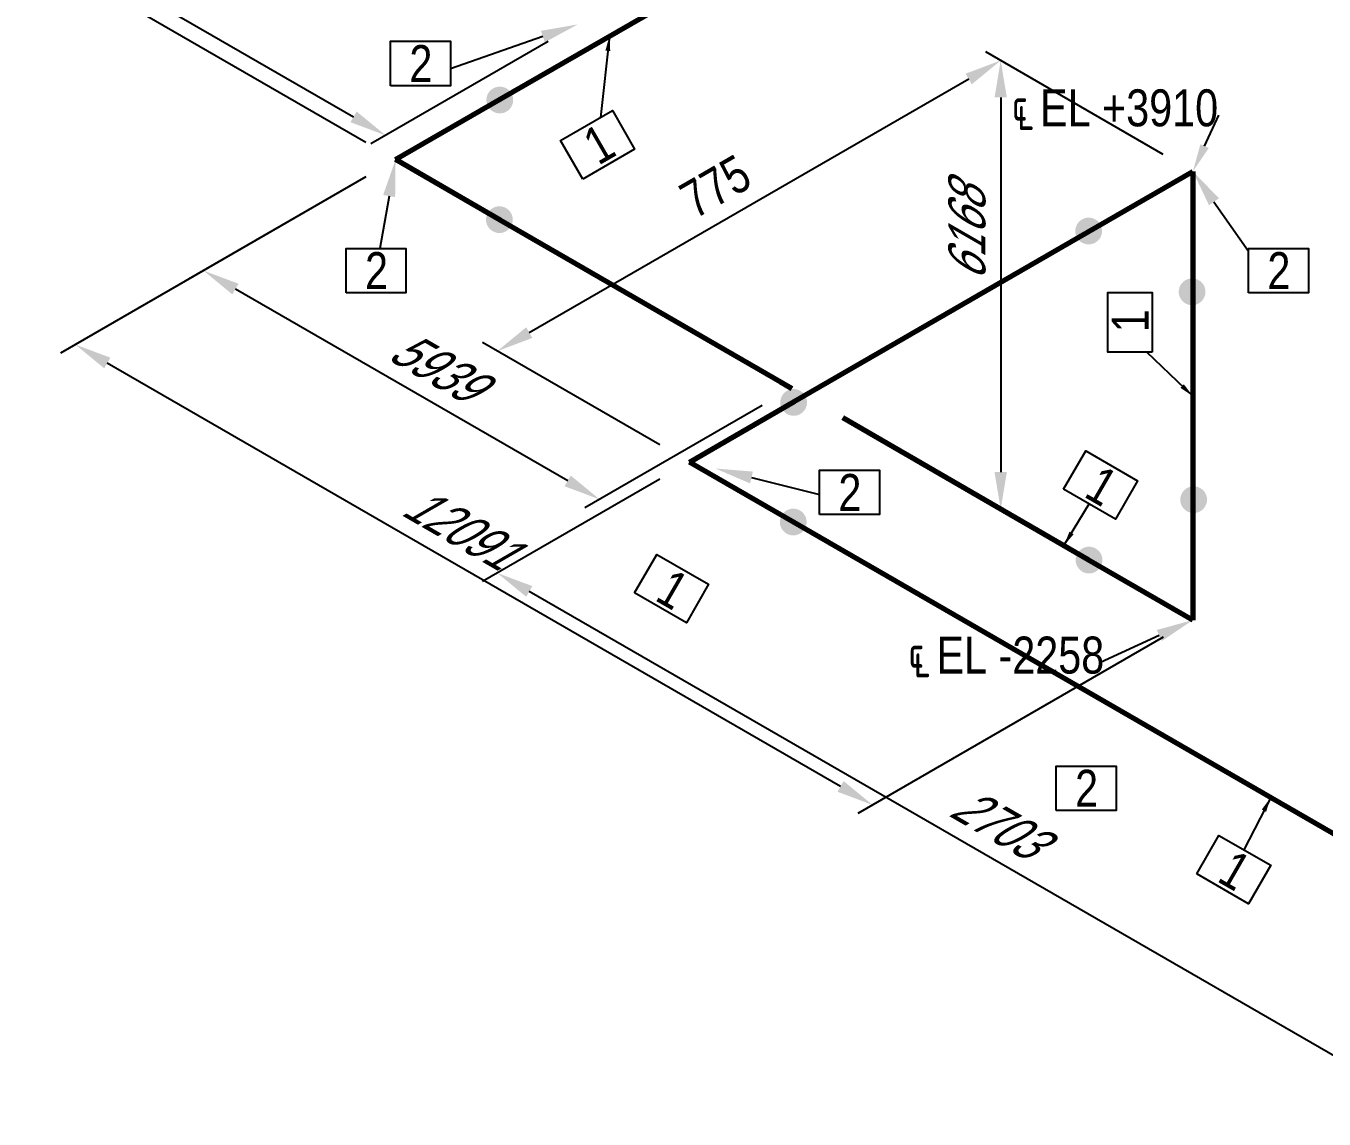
# Model space of a CAD drawing. Header units: millimetres. Extents: x 0 to 594, y 0 to 420.
# Drawn here: x 118.6 to 206.3, y 206 to 279.9 of the extents above; entities that cross this region are included whole.
import ezdxf
from ezdxf import colors
from ezdxf.entities.mleader import LeaderData, LeaderLine
from ezdxf.enums import TextEntityAlignment as Align
from ezdxf.math import Vec2, Vec3

# ---------------------------------------------------------------- set-up
doc = ezdxf.new("R2010")
doc.units = ezdxf.units.MM
doc.header["$LTSCALE"] = 0.25
for name, color, linetype in [('용접', 1, 'Continuous'), ('주석', 7, 'Continuous'), ('치수', 1, 'Continuous')]:
    doc.layers.add(name, color=color, linetype=linetype)
doc.layers.add('파이프', color=3, linetype='Continuous', lineweight=70)
doc.styles.add('AdskIsoAnnotation', font='arial.ttf', dxfattribs={"width": 0.8, "height": 1})
doc.styles.add('AdskIsoMetric', font='arial.ttf', dxfattribs={"width": 0.8, "height": 2.5})
doc.styles.add('AdskIsoMetric-30', font='arial.ttf', dxfattribs={"width": 0.8, "height": 2.5})
doc.styles.add('AdskIsoMetric30', font='arial.ttf', dxfattribs={"width": 0.8, "oblique": 29.99999998026783, "height": 2.5})
doc.styles.get("Standard").update_dxf_attribs({"font": 'arial.ttf'})
doc.dimstyles.new('AdskIsoMetric', dxfattribs={"dimtxt": 2.5, "dimasz": 2.5, "dimexe": 1, "dimexo": 2, "dimgap": 0.8, "dimtad": 1, "dimdec": 0, "dimrnd": 1, "dimzin": 0, "dimdsep": 46, "dimtxsty": 'AdskIsoMetric', "dimcen": 0, "dimclrt": 7, "dimadec": 0, "dimazin": 0, "dimtfac": 1, "dimtdec": 0, "dimtmove": 1, "dimatfit": 3, "dimfxl": 0, "dimfrac": 2, "dimtolj": 1, "dimtzin": 0, "dimarcsym": 0})

# ---------------------------------------------------------------- blocks, each defined once
blk = doc.blocks.new('*D67')
at = {"layer": 'Defpoints', "color": 0}
for p in [(112.6036650742241, 304.9927187657329), (155.8768011186736, 280.0089619624933), (142.8864200593383, 272.5089619669425)]:
    blk.add_point(p, dxfattribs=at)
at = {"layer": '치수', "color": 0, "lineweight": -2}
for p, q in [((110.6036650746199, 303.8380182284955), (98.61328401508668, 296.9153685015635)), ((101.7783475230653, 296.2427187679571), (140.7213565511618, 273.7589619691677)), ((153.8768011190693, 278.8542614252559), (141.8864200595361, 271.9316116983239))]:
    blk.add_line(p, q, dxfattribs=at)
at = {"layer": '치수', "color": 0}
for points in [[(101.9866808567695, 296.6035626859866), (101.5700141893611, 295.8818748499277), (99.61328401488882, 297.4927187701822)], [(140.929689884866, 274.1198058871971), (140.5130232174576, 273.3981180511383), (142.8864200593383, 272.5089619669425)]]:
    blk.add_solid(points, dxfattribs=at)
at = {"layer": '치수', "color": 7, "insert": (122.6362697408447, 286.8172890025887), "char_height": 2.5, "attachment_point": 5, "rotation": 329.9999999411154, "style": 'AdskIsoMetric30'}
blk.add_mtext('\\A1;674', dxfattribs=at)
blk = doc.blocks.new('*D74')
at = {"layer": 'Defpoints', "color": 0}
for p in [(168.0069868462498, 309.9806731302679), (189.6576219365692, 297.4806731228345), (143.5601569140217, 270.8662893467778)]:
    blk.add_point(p, dxfattribs=at)
at = {"layer": '치수', "color": 0, "lineweight": -2}
for p, q in [((124.0745853344583, 284.6162893519684), (165.8419233354938, 308.7306731325107)), ((141.5601569136184, 272.0209898863054), (120.9095218235007, 283.943639623975))]:
    blk.add_line(p, q, dxfattribs=at)
at = {"layer": '치수', "color": 0}
for points in [[(165.6335900025343, 309.0915170509701), (166.0502566684534, 308.3698292140514), (168.0069868462498, 309.9806731302679)], [(123.8662520014988, 284.9771332704277), (124.2829186674179, 284.255445433509), (121.9095218237023, 283.3662893542112)]]:
    blk.add_solid(points, dxfattribs=at)
at = {"layer": '치수', "color": 7, "insert": (147.9712456867932, 301.0299298715936), "char_height": 2.5, "attachment_point": 5, "rotation": 29.999999940646745, "style": 'AdskIsoMetric-30'}
blk.add_mtext('\\A1;7062', dxfattribs=at)
blk = doc.blocks.new('*D75')
at = {"layer": 'Defpoints', "color": 0}
for p in [(143.5601569140217, 270.8662893467778), (130.5697878648951, 263.366282414197), (170.349768412554, 255.3927452825139)]:
    blk.add_point(p, dxfattribs=at)
at = {"layer": '치수', "color": 0, "lineweight": -2}
for p, q in [((141.5603710234709, 269.7117102900868), (129.5698949196197, 262.7889928858515)), ((155.1945537184727, 249.1431294888956), (132.7346214971216, 262.1158843396699)), ((168.3499825220032, 254.238166225823), (156.3594944054238, 247.3154418860231))]:
    blk.add_line(p, q, dxfattribs=at)
at = {"layer": '치수', "color": 0}
for points in [[(132.9430211762094, 262.476689945041), (132.5262218180337, 261.7550787342988), (130.5697878648951, 263.366282414197)], [(155.4029533975605, 249.5039350942667), (154.9861540393848, 248.7823238835245), (157.3593873506992, 247.8927314143685)]]:
    blk.add_solid(points, dxfattribs=at)
at = {"layer": '치수', "color": 7, "insert": (146.230886073379, 256.937957362371), "char_height": 2.5, "attachment_point": 5, "rotation": 329.9894648812561, "style": 'AdskIsoMetric30'}
blk.add_mtext('\\A1;5939', dxfattribs=at)
blk = doc.blocks.new('*D76')
at = {"layer": 'Defpoints', "color": 0}
for p in [(143.5601569140217, 270.8662893467778), (121.9095218151118, 258.3662893542233), (197.457516662722, 239.7354191271783)]:
    blk.add_point(p, dxfattribs=at)
at = {"layer": '치수', "color": 0, "lineweight": -2}
for p, q in [((141.5603691745729, 269.7117113580019), (120.9096279453875, 257.7890003598354)), ((173.6420479315856, 228.485817209151), (124.0743554473383, 257.1158912796963)), ((195.4577289232732, 238.5808411384024), (174.8069876940878, 226.658130140236))]:
    blk.add_line(p, q, dxfattribs=at)
at = {"layer": '치수', "color": 0}
for points in [[(124.2827551264262, 257.4766968850674), (123.8659557682505, 256.7550856743252), (121.9095218151118, 258.3662893542233)], [(173.8504476106735, 228.8466228145221), (173.4336482524978, 228.1250116037799), (175.8068815638121, 227.2354191346239)]]:
    blk.add_solid(points, dxfattribs=at)
at = {"layer": '치수', "color": 7, "insert": (147.8252947474046, 246.0149095431217), "char_height": 2.5, "attachment_point": 5, "rotation": 329.9894648812561, "style": 'AdskIsoMetric30'}
blk.add_mtext('\\A1;12091', dxfattribs=at)
blk = doc.blocks.new('*D77')
at = {"layer": 'Defpoints', "color": 0}
for p in [(197.457516693773, 270.0694446732203), (184.4671232229458, 247.2353975896962), (197.4575166627221, 239.7354191271784)]:
    blk.add_point(p, dxfattribs=at)
at = {"layer": '치수', "color": 0, "lineweight": -2}
for p, q in [((195.457516693773, 271.2241407949795), (183.4671232229458, 278.146771214545)), ((184.4671232229458, 275.0694231536654), (184.4671232229458, 249.7353975896962))]:
    blk.add_line(p, q, dxfattribs=at)
at = {"layer": '치수', "color": 0}
for points in [[(184.0504565562792, 275.0694231536654), (184.8837898896125, 275.0694231536654), (184.4671232229458, 277.5694231536654)], [(184.0504565562792, 249.7353975896962), (184.8837898896125, 249.7353975896962), (184.4671232229458, 247.2353975896962)]]:
    blk.add_solid(points, dxfattribs=at)
at = {"layer": '치수', "color": 7, "insert": (182.1999689083481, 265.7433475409536), "char_height": 2.5, "attachment_point": 5, "rotation": 90, "style": 'AdskIsoMetric30'}
blk.add_mtext('\\A1;6168', dxfattribs=at)
blk = doc.blocks.new('*D78')
at = {"layer": 'Defpoints', "color": 0}
for p in [(184.4671232229456, 277.5694231713952), (197.4575166937729, 270.0694446732202), (163.4239760795097, 250.4200957351848)]:
    blk.add_point(p, dxfattribs=at)
at = {"layer": '치수', "color": 0, "lineweight": -2}
for p, q in [((195.4575147823152, 271.2241419012855), (183.4671222672168, 278.1467717854279)), ((152.5986440493309, 259.1700778166414), (182.3020617822971, 276.3194195881136)), ((161.4239741680519, 251.57479296325), (149.4335816529534, 258.4974228473924))]:
    blk.add_line(p, q, dxfattribs=at)
at = {"layer": '치수', "color": 0}
for points in [[(182.0937278517501, 276.680263161555), (182.510395712844, 275.9585760146722), (184.4671232229456, 277.5694231713952)], [(152.3903101187839, 259.5309213900828), (152.8069779798778, 258.8092342432), (150.4335826086823, 257.9200742333597)]]:
    blk.add_solid(points, dxfattribs=at)
at = {"layer": '치수', "color": 7, "insert": (165.1891672107952, 269.0502398875449), "char_height": 2.5, "attachment_point": 5, "rotation": 30.000094827246276, "style": 'AdskIsoMetric-30'}
blk.add_mtext('\\A1;775', dxfattribs=at)
blk = doc.blocks.new('*D79')
at = {"layer": 'Defpoints', "color": 0}
for p in [(163.4239760795096, 250.4200957351847), (150.4336058674592, 242.9200769516165), (226.3765542346825, 214.0745291467249)]:
    blk.add_point(p, dxfattribs=at)
at = {"layer": '치수', "color": 0, "lineweight": -2}
for p, q in [((161.4239777493491, 249.2653923049934), (149.4336067023789, 242.3427252365209)), ((211.2211187059243, 207.8245072329084), (152.598671184167, 241.6700800818648)), ((224.376555904522, 212.9198257165337), (212.3861848575518, 205.9971586480611))]:
    blk.add_line(p, q, dxfattribs=at)
at = {"layer": '치수', "color": 0}
for points in [[(152.8070039957923, 242.0309243013161), (152.3903383725417, 241.3092358624135), (150.4336058674592, 242.9200769516165)], [(211.4294515175496, 208.1853514523597), (211.012785894299, 207.4636630134571), (213.3861840226321, 206.5745103631567)]]:
    blk.add_solid(points, dxfattribs=at)
at = {"layer": '치수', "color": 7, "insert": (184.1761925660843, 226.0557455682626), "char_height": 2.5, "attachment_point": 5, "rotation": 330.000082838189, "style": 'AdskIsoMetric30'}
blk.add_mtext('\\A1;2703', dxfattribs=at)
blk = doc.blocks.new('엘보우-10-Iso2DSkew90')
at = {"color": 0, "linetype": 'ByBlock', "lineweight": -2, "extrusion": (-1.086033319118681e-09, -0.8164965809389507, -0.5773502691737515)}
for p, q in [((7.071053967225237e-05, 4.082485617259423e-05), (7.071058534964404, 4.082488254270479)), ((7.071049327638098e-05, 4.082482938575304e-05), (7.071049327638098e-05, 4.082482938575304e-05)), ((7.071081728583068, -4.08247487596015), (7.071077161064431e-05, -4.082472238912411e-05))]:
    blk.add_line(p, q, dxfattribs=at)
blk = doc.blocks.new('엘보우-12-Iso2DSkew90')
at = {"color": 0, "linetype": 'ByBlock', "lineweight": -2, "extrusion": (-0.7071077088727762, 0.4082477553461377, -0.5773495113945567)}
for p, q in [((-7.07105853499102, -4.08248826063757), (-7.071053539951749e-05, -4.082485376742735e-05)), ((-2.692640489916631e-14, -8.164960038221046e-05), (-2.849650293512695e-09, -8.164965806093793)), ((-2.690203067907612e-14, -8.164960039941976e-05), (-2.690203067907612e-14, -8.164960039941976e-05))]:
    blk.add_line(p, q, dxfattribs=at)
blk = doc.blocks.new('엘보우-2-Iso2DSkew180')
at = {"color": 0, "linetype": 'ByBlock', "lineweight": -2, "extrusion": (0.7071067814659064, 0.4082482898204843, -0.5773502693024198)}
for p, q in [((8.357966763128388e-09, 8.164965809272696), (8.357969535650184e-14, 8.164968727781378e-05)), ((-7.071070336574547e-05, 4.082484371718073e-05), (-7.071067809071888, 4.082482912645027)), ((-7.071070335377352e-05, 4.082484371027095e-05), (-7.071070335377352e-05, 4.082484371027095e-05))]:
    blk.add_line(p, q, dxfattribs=at)
blk = doc.blocks.new('엘보우-13-Iso2DSkew90')
at = {"color": 0, "linetype": 'ByBlock', "lineweight": -2, "extrusion": (-1.119194060039263e-09, -0.8164965809305444, -0.5773502691856399)}
for p, q in [((7.071064808101013e-05, 4.082481160829086e-05), (7.071067814703241, 4.082482896510391)), ((7.071064808193104e-05, 4.082481160889228e-05), (7.071064808193104e-05, 4.082481160889228e-05)), ((7.071067809092626, -4.082482912673021), (7.071064802647407e-05, -4.082481176901061e-05))]:
    blk.add_line(p, q, dxfattribs=at)
blk = doc.blocks.new('Buttweld')
at = {"lineweight": -2}
blk.add_hatch(color=0, dxfattribs=at).paths.add_polyline_path([(0.04399514976077742, -0.002606086945810659), (0.04330731180660574, 0.005255936846196026), (0.04126469755226539, 0.01287907702365859), (0.03792937079826185, 0.02003170832977988), (0.03340267376025871, 0.0264965016817295), (0.02782214783713649, 0.03207702760485173), (0.02135735448518687, 0.03660372464285486), (0.01420472317906558, 0.03993905139685841), (0.006581583001603011, 0.04198166565119876), (-0.001280440790403681, 0.04266950360537045), (-0.009142464582410366, 0.04198166565119876), (-0.01676560475987293, 0.03993905139685841), (-0.02391823606599422, 0.03660372464285487), (-0.03038302941794385, 0.03207702760485173), (-0.03596355534106607, 0.02649650168172951), (-0.04049025237906921, 0.02003170832977988), (-0.04382557913307276, 0.0128790770236586), (-0.0458681933874131, 0.005255936846196026), (-0.04655603134158478, -0.002606086945810653), (-0.0458681933874131, -0.01046811073781733), (-0.04382557913307276, -0.01809125091527991), (-0.04049025237906921, -0.02524388222140119), (-0.03596355534106607, -0.03170867557335082), (-0.03038302941794385, -0.03728920149647304), (-0.02391823606599425, -0.04181589853447618), (-0.01676560475987292, -0.04515122528847974), (-0.009142464582410366, -0.04719383954282007), (-0.001280440790403688, -0.04788167749699176), (0.006581583001602991, -0.04719383954282008), (0.01420472317906554, -0.04515122528847974), (0.02135735448518687, -0.04181589853447618), (0.02782214783713648, -0.03728920149647305), (0.0334026737602587, -0.03170867557335083), (0.03792937079826184, -0.02524388222140123), (0.04126469755226539, -0.0180912509152799), (0.04330731180660574, -0.01046811073781735)], is_closed=False, flags=0)
blk = doc.blocks.new('AnnoRect')
at = {"color": 0, "linetype": 'ByBlock', "lineweight": -2}
blk.add_wipeout([(-0.8095147142857141, -0.5999939999999999), (-0.8095147142857141, 0.5999939999999997), (0.8095147142857136, 0.5999939999999997), (0.8095147142857136, -0.5999939999999997)], dxfattribs=at)
blk.add_lwpolyline([(-0.8095147142857141, -0.5999939999999999), (-0.8095147142857141, 0.5999940000000001), (0.8095147142857141, 0.5999940000000004), (0.8095147142857141, -0.5999939999999997)], close=True, dxfattribs=at)
at = {"color": 0, "linetype": 'ByBlock', "lineweight": -2, "style": 'AdskIsoAnnotation', "width": 0.8}
blk.add_attdef('XX', text='', height=1, dxfattribs=at).set_placement((0, 0), align=Align.MIDDLE_CENTER)

msp = doc.modelspace()

# ---------------------------------------------------------------- linework, layer by layer
at = {"layer": '파이프'}
for points in [[(150.631224728755, 274.9487722433055), (167.4428563916036, 284.6549722861477)], [(170.349768412554, 255.3927452825139), (150.6312247230952, 266.7838064341158)], [(170.4950346145197, 254.5025839894816), (190.3864581587555, 265.9869564189278)], [(197.4575166854149, 261.9044788638886), (197.4575166710799, 247.900384936452)], [(169.5769346267974, 255.8391979745696), (170.349768412554, 255.3927452825139)], [(190.3864488536753, 243.8179020398088), (173.7911832283085, 253.4046995509599)], [(219.3054725061278, 218.1570040226784), (170.4950578080615, 246.3376208592426)]]:
    msp.add_lwpolyline(points, dxfattribs=at)

# ---------------------------------------------------------------- block references
at = {"layer": '용접', "xscale": 20, "yscale": 20, "zscale": 20}
for p in [(150.6312247287551, 274.9487722433056), (170.4950346145197, 254.5025839894817)]:
    msp.add_blockref('Buttweld', p, dxfattribs=at)
for p, rotation in [((150.6312247230953, 266.7838064341159), 270), ((190.3864581587555, 265.9869564189279), 180.0000751611811), ((197.457516685415, 261.9044788638886), 270.0000000319552), ((197.45751667108, 247.9003849364521), 90.00000000000006), ((170.4950578080616, 246.3376208592427), 270.0001127869674), ((190.3864488536753, 243.8179020398088), 89.9999999786764)]:
    msp.add_blockref('Buttweld', p, dxfattribs=dict(at, rotation=rotation))
at = {"layer": '파이프'}
for name, p in [('엘보우-13-Iso2DSkew90', (143.5601569140217, 270.8662893467778)), ('엘보우-12-Iso2DSkew90', (197.4575166937729, 270.0694446732202)), ('엘보우-10-Iso2DSkew90', (163.4239760795096, 250.4200957351848)), ('엘보우-2-Iso2DSkew180', (197.457516662722, 239.7354191271783))]:
    msp.add_blockref(name, p, dxfattribs=at)

# ---------------------------------------------------------------- texts
at = {"layer": '주석', "char_height": 2.5, "attachment_point": 7, "style": 'AdskIsoAnnotation'}
for s, insert in [('{\\Q0;℄ EL +3910}', (185.2171262745165, 272.8665124278475)), ('{\\Q0;℄ EL -2258}', (178.2171262745164, 235.8665124278475))]:
    msp.add_mtext(s, dxfattribs=dict(at, insert=insert))

# ---------------------------------------------------------------- dimensions: what is measured, and where the dimension line sits
at = {"layer": '치수'}
for base, p1, p2, angle, text, override, picture, middle in [((168.0069868462498, 309.9806731302679), (143.5601569140217, 270.8662893467778), (189.6576219365693, 297.4806731228346), 29.99999994064674, '7062', {"dimtad": 0, "dimlfac": 132.6729344318358, "dimtxsty": 'AdskIsoMetric-30', "dimse1": 0, "dimse2": 1, "dimsd1": 0, "dimsd2": 0, "dimtmove": 1}, '*D74', (147.9712456867932, 301.0299298715936)), ((142.8864200593383, 272.5089619669425), (112.6036650742241, 304.9927187657329), (155.8768011186736, 280.0089619624933), 329.9999999411154, '674', {"dimtad": 0, "dimlfac": 13.48308836227364, "dimtxsty": 'AdskIsoMetric30', "dimse1": 0, "dimse2": 0, "dimsd1": 0, "dimsd2": 0, "dimtmove": 1}, '*D67', (122.6362697408447, 286.8172890025887)), ((184.4671232229456, 277.5694231713952), (163.4239760795096, 250.4200957351848), (197.4575166937729, 270.0694446732202), 30.00009482724628, '775', {"dimtad": 0, "dimlfac": 19.72421133299195, "dimtxsty": 'AdskIsoMetric-30', "dimse1": 0, "dimse2": 0, "dimsd1": 0, "dimsd2": 0, "dimtmove": 1}, '*D78', (165.1891672107952, 269.0502398875449)), ((184.4671232229458, 247.2353975896962), (197.4575166937729, 270.0694446732202), (197.457516662722, 239.7354191271783), 269.9999999413502, '6168', {"dimtad": 0, "dimlfac": 203.3440069020069, "dimtxsty": 'AdskIsoMetric30', "dimse1": 0, "dimse2": 1, "dimsd1": 0, "dimsd2": 0, "dimtmove": 1}, '*D77', (182.1999689083481, 265.7433475409536)), ((121.9095218151118, 258.3662893542233), (197.457516662722, 239.7354191271783), (143.5601569140217, 270.8662893467778), 149.9894648812561, '12091', {"dimtad": 0, "dimlfac": 194.2611665821252, "dimtxsty": 'AdskIsoMetric30', "dimse1": 0, "dimse2": 0, "dimsd1": 0, "dimsd2": 0, "dimtmove": 1}, '*D76', (147.8252947474046, 246.0149095431217)), ((130.5697878648951, 263.366282414197), (170.349768412554, 255.3927452825139), (143.5601569140217, 270.8662893467778), 149.9894648812561, '5939', {"dimtad": 0, "dimlfac": 191.9623270391862, "dimtxsty": 'AdskIsoMetric30', "dimse1": 0, "dimse2": 0, "dimsd1": 0, "dimsd2": 0, "dimtmove": 1}, '*D75', (146.230886073379, 256.937957362371)), ((150.4336058674592, 242.9200769516165), (226.3765542346825, 214.074529146725), (163.4239760795096, 250.4200957351848), 150.000082838189, '2703', {"dimtad": 0, "dimlfac": 37.18958712163187, "dimtxsty": 'AdskIsoMetric30', "dimse1": 0, "dimse2": 0, "dimsd1": 0, "dimsd2": 0, "dimtmove": 1}, '*D79', (184.1761925660843, 226.0557455682626))]:
    dim = msp.add_linear_dim(base=base, p1=p1, p2=p2, angle=angle, text=text, dimstyle='AdskIsoMetric', override=override, dxfattribs=at)
    dim.commit()
    dim.dimension.update_dxf_attribs({"geometry": picture, "text_midpoint": middle, "dimtype": 160})

# ---------------------------------------------------------------- leaders
at = {"layer": '주석'}
ml = msp.add_multileader_mtext('Standard', dxfattribs=at)
ml.set_content('')
ml.set_leader_properties()
ml.build(insert=Vec2(0, 0))
ml.multileader.update_dxf_attribs({"dogleg_length": 0, "arrow_head_size": 2.5})
ctx = ml.context
ctx.base_point, ctx.arrow_head_size, ctx.plane_origin = Vec3(147.2646998459452, 277.0127676829496), 2.5, Vec3(-7.782873725483569, -25.13348757215249)
notes = []
notes.append((ctx, [(0, (1, 1, 0), (147.2646998459452, 277.0127676829496), (-1, 0), 0, [(0, [(155.8768011186736, 280.0089619624933)], 0, [])])]))
ctx.mtext, ml.multileader.dxf.content_type = None, 0
ml = msp.add_multileader_mtext('Standard', dxfattribs=at)
ml.set_content('')
ml.set_leader_properties()
ml.build(insert=Vec2(0, 0))
ml.multileader.update_dxf_attribs({"dogleg_length": 0, "arrow_head_size": 0})
ctx = ml.context
ctx.base_point, ctx.arrow_head_size, ctx.plane_origin = Vec3(157.418378920414, 273.7147391828784), 0, Vec3(-7.782873725483569, -25.13348757215249)
notes.append((ctx, [(0, (1, 1, 0), (157.418378920414, 273.7147391828784), (-1, 0), 0, [(0, [(158.0170821554726, 279.2129990066157)], 0, [])])]))
ctx.mtext, ml.multileader.dxf.content_type = None, 0
ml = msp.add_multileader_mtext('Standard', dxfattribs=at)
ml.set_content('')
ml.set_leader_properties()
ml.build(insert=Vec2(0, 0))
ml.multileader.update_dxf_attribs({"dogleg_length": 0, "arrow_head_size": 1.883235183268296})
ctx = ml.context
ctx.base_point, ctx.arrow_head_size, ctx.plane_origin = Vec3(199.2171262745165, 273.8665124278475), 1.883235183268296, Vec3(-7.782873725483569, -25.13348757215249)
notes.append((ctx, [(0, (1, 1, 0), (199.2171262745165, 273.8665124278475), (-1, 0), 0, [(0, [(197.4575166937729, 270.0694446732202)], 0, [])])]))
ctx.mtext, ml.multileader.dxf.content_type = None, 0
ml = msp.add_multileader_mtext('Standard', dxfattribs=at)
ml.set_content('')
ml.set_leader_properties()
ml.build(insert=Vec2(0, 0))
ml.multileader.update_dxf_attribs({"dogleg_length": 0, "arrow_head_size": 2.5})
ctx = ml.context
ctx.base_point, ctx.arrow_head_size, ctx.plane_origin = Vec3(142.5028362745165, 264.8664824278476), 2.5, Vec3(-7.782873725483569, -25.13348757215249)
notes.append((ctx, [(0, (1, 1, 0), (142.5028362745165, 264.8664824278476), (-1, 0), 0, [(0, [(143.5601569140217, 270.8662893467778)], 0, [])])]))
ctx.mtext, ml.multileader.dxf.content_type = None, 0
ml = msp.add_multileader_mtext('Standard', dxfattribs=at)
ml.set_content('')
ml.set_leader_properties()
ml.build(insert=Vec2(0, 0))
ml.multileader.update_dxf_attribs({"dogleg_length": 0, "arrow_head_size": 2.5})
ctx = ml.context
ctx.base_point, ctx.arrow_head_size, ctx.plane_origin = Vec3(201.2171262745165, 264.6665124278475), 2.5, Vec3(-7.782873725483569, -25.13348757215249)
notes.append((ctx, [(0, (1, 1, 0), (201.2171262745165, 264.6665124278475), (-1, 0), 0, [(0, [(197.4575166937729, 270.0694446732202)], 0, [])])]))
ctx.mtext, ml.multileader.dxf.content_type = None, 0
ml = msp.add_multileader_mtext('Standard', dxfattribs=at)
ml.set_content('')
ml.set_leader_properties()
ml.build(insert=Vec2(0, 0))
ml.multileader.update_dxf_attribs({"dogleg_length": 0, "arrow_head_size": 0})
ctx = ml.context
ctx.base_point, ctx.arrow_head_size, ctx.plane_origin = Vec3(194.3382128458109, 257.8427256409856), 0, Vec3(-7.782873725483569, -25.13348757215249)
notes.append((ctx, [(0, (1, 1, 0), (194.3382128458109, 257.8427256409856), (-1, 0), 0, [(0, [(197.4575166782107, 254.8665124276014)], 0, [])])]))
ctx.mtext, ml.multileader.dxf.content_type = None, 0
ml = msp.add_multileader_mtext('Standard', dxfattribs=at)
ml.set_content('')
ml.set_leader_properties()
ml.build(insert=Vec2(0, 0))
ml.multileader.update_dxf_attribs({"dogleg_length": 0, "arrow_head_size": 2.5})
ctx = ml.context
ctx.base_point, ctx.arrow_head_size, ctx.plane_origin = Vec3(172.2171262745165, 248.2301487914839), 2.5, Vec3(-7.782873725483569, -25.13348757215249)
notes.append((ctx, [(0, (1, 1, 0), (172.2171262745165, 248.2301487914839), (-1, 0), 0, [(0, [(165.1917445332951, 249.979830410849)], 0, [])])]))
ctx.mtext, ml.multileader.dxf.content_type = None, 0
ml = msp.add_multileader_mtext('Standard', dxfattribs=at)
ml.set_content('')
ml.set_leader_properties()
ml.build(insert=Vec2(0, 0))
ml.multileader.update_dxf_attribs({"dogleg_length": 0, "arrow_head_size": 0})
ctx = ml.context
ctx.base_point, ctx.arrow_head_size, ctx.plane_origin = Vec3(190.4405932600607, 247.5828169638872), 0, Vec3(-7.782873725483569, -25.13348757215249)
notes.append((ctx, [(0, (1, 1, 0), (190.4405932600607, 247.5828169638872), (-1, 0), 0, [(0, [(188.7388703191845, 244.7696796220692)], 0, [])])]))
ctx.mtext, ml.multileader.dxf.content_type = None, 0
ml = msp.add_multileader_mtext('Standard', dxfattribs=at)
ml.set_content('')
ml.set_leader_properties()
ml.build(insert=Vec2(0, 0))
ml.multileader.update_dxf_attribs({"dogleg_length": 0, "arrow_head_size": 2.5})
ctx = ml.context
ctx.base_point, ctx.arrow_head_size, ctx.plane_origin = Vec3(191.2171262745165, 236.8665124278475), 2.5, Vec3(-7.782873725483569, -25.13348757215249)
notes.append((ctx, [(0, (1, 1, 0), (191.2171262745165, 236.8665124278475), (-1, 0), 0, [(0, [(197.457516662722, 239.7354191271783)], 0, [])])]))
ctx.mtext, ml.multileader.dxf.content_type = None, 0
ml = msp.add_multileader_mtext('Standard', dxfattribs=at)
ml.set_content('')
ml.set_leader_properties()
ml.build(insert=Vec2(0, 0))
ml.multileader.update_dxf_attribs({"dogleg_length": 0, "arrow_head_size": 0})
ctx = ml.context
ctx.base_point, ctx.arrow_head_size, ctx.plane_origin = Vec3(200.9034340500654, 224.202305813183), 0, Vec3(-7.782873725483569, -25.13348757215249)
notes.append((ctx, [(0, (1, 1, 0), (200.9034340500654, 224.202305813183), (-1, 0), 0, [(0, [(202.7178707462707, 227.7338300407243)], 0, [])])]))
ctx.mtext, ml.multileader.dxf.content_type = None, 0
for ctx, leaders in notes:
    for number, flags, end, landing, length, lines in leaders:
        leader = LeaderData()
        leader.index, (leader.has_last_leader_line, leader.has_dogleg_vector, leader.attachment_direction) = number, flags
        leader.last_leader_point, leader.dogleg_vector, leader.dogleg_length = Vec3(end), Vec3(landing), length
        for number, points, colour, breaks in lines:
            line = LeaderLine()
            line.index, line.vertices, line.color, line.breaks = number, Vec3.list(points), colors.encode_raw_color(colour), breaks
            leader.lines.append(line)
        ctx.leaders.append(leader)

# ---------------------------------------------------------------- next in the draw order: block references
ref = msp.add_blockref('AnnoRect', (145.2409130602306, 277.3664974278475), dxfattribs=dict(at, xscale=2.5, yscale=2.5, zscale=2.5))
ref.add_attrib('XX_001', '2', (144.4967111502716, 276.1113814660467), dxfattribs={"layer": '0', "color": 0, "linetype": 'ByBlock', "lineweight": -2, "height": 2.5, "style": 'AdskIsoAnnotation', "width": 0.8})
ref = msp.add_blockref('AnnoRect', (157.2171262745165, 271.8665124278475), dxfattribs=dict(at, xscale=2.5, yscale=2.5, zscale=2.5, rotation=29.9999999406467))
ref.add_attrib('XX_001', '1', (157.2622142347532, 270.4432608978121), dxfattribs={"layer": '0', "color": 0, "linetype": 'ByBlock', "lineweight": -2, "height": 2.500000000000001, "rotation": 29.9999999406467, "style": 'AdskIsoAnnotation', "width": 0.8})
ref = msp.add_blockref('AnnoRect', (142.2409130602307, 263.3664974278475), dxfattribs=dict(at, xscale=2.5, yscale=2.5, zscale=2.5))
ref.add_attrib('XX_001', '2', (141.4967111502717, 262.1113814660467), dxfattribs={"layer": '0', "color": 0, "linetype": 'ByBlock', "lineweight": -2, "height": 2.5, "style": 'AdskIsoAnnotation', "width": 0.8})
ref = msp.add_blockref('AnnoRect', (203.2409130602308, 263.3664974278474), dxfattribs=dict(at, xscale=2.5, yscale=2.5, zscale=2.5))
ref.add_attrib('XX_001', '2', (202.4967111502717, 262.1113814660466), dxfattribs={"layer": '0', "color": 0, "linetype": 'ByBlock', "lineweight": -2, "height": 2.5, "style": 'AdskIsoAnnotation', "width": 0.8})
ref = msp.add_blockref('AnnoRect', (193.2171262745164, 259.8665124278475), dxfattribs=dict(at, xscale=2.5, yscale=2.5, zscale=2.5, rotation=89.99999994135017))
ref.add_attrib('XX_001', '1', (194.4722422356288, 259.1939339818151), dxfattribs={"layer": '0', "color": 0, "linetype": 'ByBlock', "lineweight": -2, "height": 2.5, "rotation": 89.99999994135014, "style": 'AdskIsoAnnotation', "width": 0.8})
ref = msp.add_blockref('AnnoRect', (191.2171262745164, 248.8665124278475), dxfattribs=dict(at, xscale=2.5, yscale=2.5, zscale=2.5, rotation=329.989464881256))
ref.add_attrib('XX_001', '1', (190.0069602667388, 248.1160618461795), dxfattribs={"layer": '0', "color": 0, "linetype": 'ByBlock', "lineweight": -2, "height": 2.5, "rotation": 329.989464881256, "style": 'AdskIsoAnnotation', "width": 0.8})
ref = msp.add_blockref('AnnoRect', (174.2409130602308, 248.3664974278475), dxfattribs=dict(at, xscale=2.5, yscale=2.5, zscale=2.5))
ref.add_attrib('XX_001', '2', (173.4967111502717, 247.1113814660467), dxfattribs={"layer": '0', "color": 0, "linetype": 'ByBlock', "lineweight": -2, "height": 2.5, "style": 'AdskIsoAnnotation', "width": 0.8})
ref = msp.add_blockref('AnnoRect', (162.2171262745164, 241.8665124278475), dxfattribs=dict(at, xscale=2.5, yscale=2.5, zscale=2.5, rotation=329.989464881256))
ref.add_attrib('XX_001', '1', (161.0069602667388, 241.1160618461795), dxfattribs={"layer": '0', "color": 0, "linetype": 'ByBlock', "lineweight": -2, "height": 2.5, "rotation": 329.989464881256, "style": 'AdskIsoAnnotation', "width": 0.8})
ref = msp.add_blockref('AnnoRect', (190.2409130602307, 228.3664974278475), dxfattribs=dict(at, xscale=2.5, yscale=2.5, zscale=2.5))
ref.add_attrib('XX_001', '2', (189.4967111502716, 227.1113814660466), dxfattribs={"layer": '0', "color": 0, "linetype": 'ByBlock', "lineweight": -2, "height": 2.5, "style": 'AdskIsoAnnotation', "width": 0.8})
ref = msp.add_blockref('AnnoRect', (200.2171262745165, 222.8665124278475), dxfattribs=dict(at, xscale=2.5, yscale=2.5, zscale=2.5, rotation=330.000082838189))
ref.add_attrib('XX_001', '1', (199.0070993597506, 222.1158375931497), dxfattribs={"layer": '0', "color": 0, "linetype": 'ByBlock', "lineweight": -2, "height": 2.5, "rotation": 330.000082838189, "style": 'AdskIsoAnnotation', "width": 0.8})

doc.saveas('drawing.dxf')
